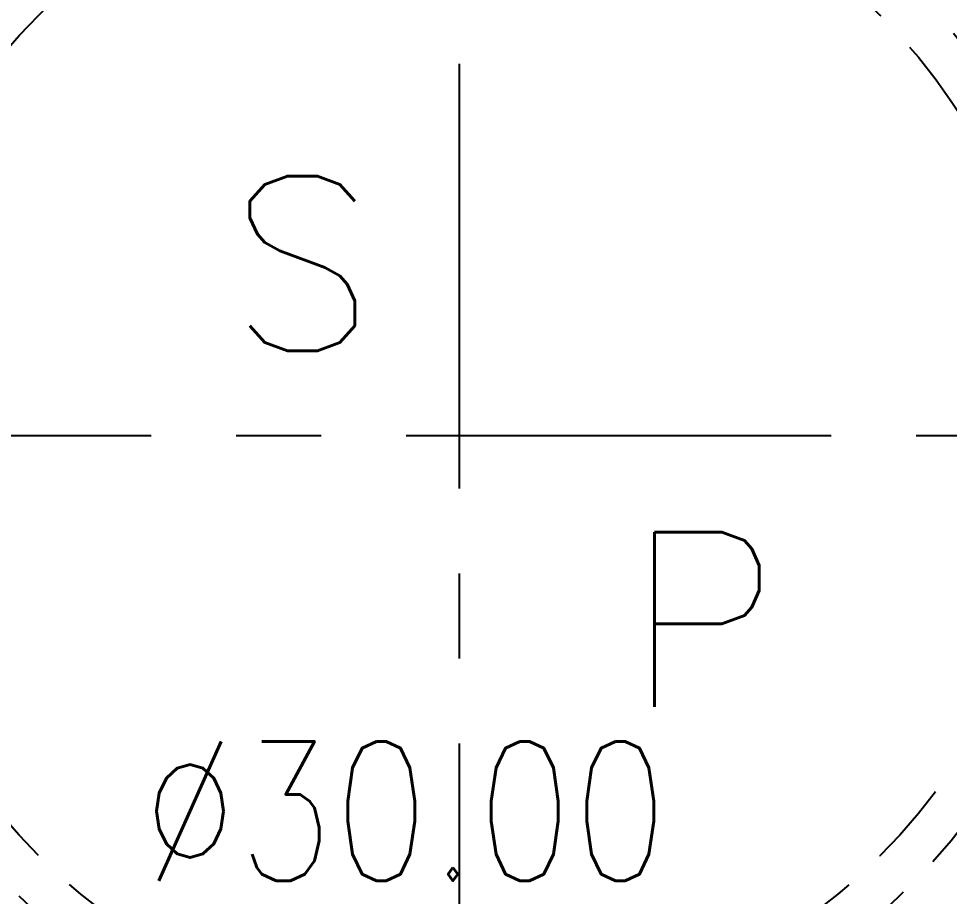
# Model space of a CAD drawing. Header units: millimetres. Extents: x 23075 to 24509, y -21593 to -20579.
# Drawn here: x 23830.78 to 23852.69, y -20942.74 to -20922.07 of the extents above; entities that cross this region are included whole.
import ezdxf

# ---------------------------------------------------------------- set-up
doc = ezdxf.new("R2010")
doc.units = ezdxf.units.MM
doc.header["$LTSCALE"] = 8
doc.linetypes.add('CENTER', pattern=[2, 1.25, -0.25, 0.25, -0.25])
doc.linetypes.add('HIDDEN', pattern=[0.375, 0.25, -0.125])
doc.layers.get('DEFPOINTS').update_dxf_attribs({"color": 6})
doc.layers.add('dim', color=3, linetype='Continuous', lineweight=15)
doc.layers.add('SP', color=3, linetype='Continuous')
doc.styles.get("Standard").update_dxf_attribs({"font": 'txt.shx', "width": 0.8, "bigfont": 'chineset.shx'})
doc.dimstyles.new('ISO-25', dxfattribs={"dimtxt": 5, "dimasz": 4, "dimexe": 0.3, "dimexo": 0.3, "dimtad": 0, "dimzin": 1, "dimdsep": 46, "dimtxsty": 'Standard', "dimcen": 0, "dimclrd": 3, "dimclre": 3, "dimclrt": 3, "dimazin": 0, "dimtfac": 1, "dimtofl": 0, "dimtmove": 0, "dimatfit": 0, "dimfxl": 0, "dimarcsym": 0})

# ---------------------------------------------------------------- blocks, each defined once
blk = doc.blocks.new('20160826.095208')
at = {"layer": 'SP', "linetype": 'CENTER'}
for p, q in [((0, -17.25), (0, 17.25)), ((-17.25, 0), (17.25, 0))]:
    blk.add_line(p, q, dxfattribs=at)
at = {"layer": 'SP', "linetype": 'HIDDEN'}
for radius in [16.5, 15, 14]:
    blk.add_circle((0, 0), radius, dxfattribs=at)
at = {"layer": 'SP'}
for s, p in [('S', (-5.456, 1.995)), ('P', (3.888, -6.392))]:
    blk.add_text(s, height=4.111, dxfattribs=at).set_placement(p)
at = {"layer": 'SP', "color": 6, "insert": (-1.275, -8.844), "char_height": 3.2812, "attachment_point": 5}
blk.add_mtext('Ø30.00', dxfattribs=at)
blk = doc.blocks.new('*D28254')
at = {"layer": 'DEFPOINTS', "color": 0}
for p in [(23757.156, -20886.885), (23896.296, -20886.885), (23858.156, -20996.885)]:
    blk.add_point(p, dxfattribs=at)
at = {"layer": 'dim', "color": 3, "lineweight": -2}
for p, q in [((23757.456, -20886.885), (23896.596, -20886.885)), ((23896.296, -20890.885), (23896.296, -20933.593)), ((23896.296, -20992.885), (23896.296, -20950.177)), ((23858.456, -20996.885), (23896.596, -20996.885))]:
    blk.add_line(p, q, dxfattribs=at)
at = {"layer": 'dim', "color": 3}
for points in [[(23896.963, -20890.885), (23895.63, -20890.885), (23896.296, -20886.885)], [(23895.63, -20992.885), (23896.963, -20992.885), (23896.296, -20996.885)]]:
    blk.add_solid(points, dxfattribs=at)
at = {"layer": 'dim', "color": 3, "insert": (23896.296, -20941.885), "char_height": 5, "attachment_point": 5, "rotation": 90}
blk.add_mtext('110.00', dxfattribs=at)
blk = doc.blocks.new('*D28255')
at = {"layer": 'DEFPOINTS', "color": 0}
for p in [(23757.156, -20844.885), (23853.682, -20996.885), (23904.156, -20996.885)]:
    blk.add_point(p, dxfattribs=at)
at = {"layer": 'dim', "color": 3, "lineweight": -2}
for p, q in [((23757.456, -20844.885), (23904.456, -20844.885)), ((23904.156, -20848.885), (23904.156, -20911.593)), ((23904.156, -20992.885), (23904.156, -20930.177)), ((23853.982, -20996.885), (23904.456, -20996.885))]:
    blk.add_line(p, q, dxfattribs=at)
at = {"layer": 'dim', "color": 3}
for points in [[(23904.823, -20848.885), (23903.49, -20848.885), (23904.156, -20844.885)], [(23903.49, -20992.885), (23904.823, -20992.885), (23904.156, -20996.885)]]:
    blk.add_solid(points, dxfattribs=at)
at = {"layer": 'dim', "color": 3, "insert": (23904.156, -20920.885), "char_height": 5, "attachment_point": 5, "rotation": 90}
blk.add_mtext('152.00', dxfattribs=at)

msp = doc.modelspace()

# ---------------------------------------------------------------- block references
at = {"layer": 'SP'}
msp.add_blockref('20160826.095208', (23841.156, -20931.885), dxfattribs=at)

# ---------------------------------------------------------------- dimensions: what is measured, and where the dimension line sits
at = {"layer": 'dim'}
for base, p1, p2, picture, middle in [((23904.156, -20996.885), (23757.156, -20844.885), (23853.682, -20996.885), '*D28255', (23904.156, -20920.885)), ((23896.296, -20886.885), (23858.156, -20996.885), (23757.156, -20886.885), '*D28254', (23896.296, -20941.885))]:
    dim = msp.add_linear_dim(base=base, p1=p1, p2=p2, angle=90, dimstyle='ISO-25', dxfattribs=at)
    dim.commit()
    dim.dimension.update_dxf_attribs({"geometry": picture, "text_midpoint": middle})

doc.saveas('drawing.dxf')
